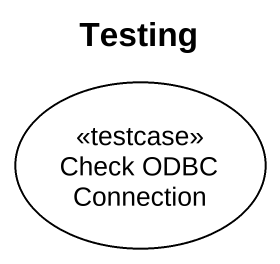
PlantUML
@startuml
title Testing
usecase "Check ODBC Connection" as Check_ODBC_Connection <<testcase>>
@enduml
